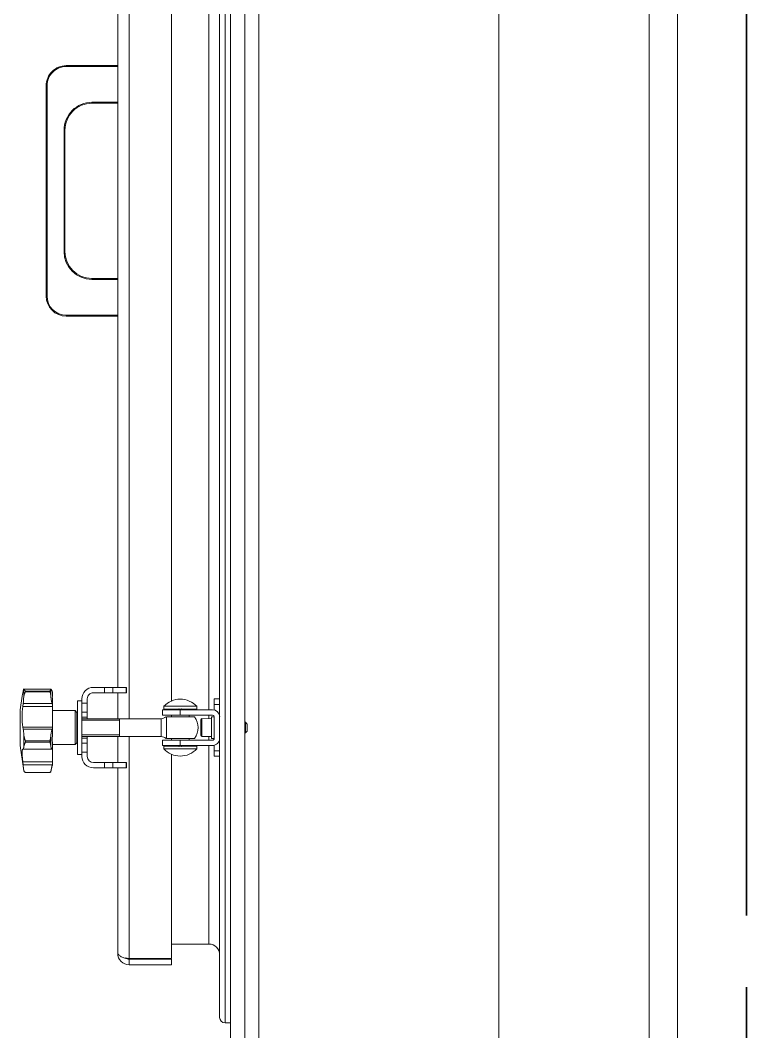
# Model space of a CAD drawing. Header units: millimetres. Extents: x 2179 to 48742, y 3478 to 161002.
# Drawn here: x 32989 to 33395, y 143073 to 143639 of the extents above; entities that cross this region are included whole.
import ezdxf

# ---------------------------------------------------------------- set-up
doc = ezdxf.new("R2010")
doc.units = ezdxf.units.MM
doc.layers.add('0-1', color=7, linetype='Continuous', lineweight=9)
doc.layers.add('2966-1_navrh dispozice stroju-HK_02_dwg-1', color=7, linetype='Continuous', lineweight=9, true_color=0x919191)

# ---------------------------------------------------------------- blocks, each defined once
blk = doc.blocks.new('2966-1_navrh dispozice stroju-HK_02_dwg-876232-1NP _ stroje')
at = {"layer": '0-1'}
for p, q in [((-61861.95, 57049.17), (-62583.61, 57482.96)), ((-62583.47, 57483.2), (-61861.81, 57049.41)), ((-62826.86, 57311.22), (-61143.56, 56299.38)), ((-62757.75, 57247.61), (-61960.68, 56768.48)), ((-62115.3, 56850.92), (-62612.4, 57149.73)), ((-62130.3, 56835.43), (-62619.04, 57129.22)), ((-62639.68, 57114.07), (-62134, 56810.1)), ((-62152.29, 56813.65), (-62627.96, 57099.58)), ((-62097.95, 56865.01), (-62098.47, 56864.14)), ((-62093.86, 56862.55), (-62094.38, 56861.68)), ((-62114.27, 56852.64), (-62123.54, 56837.21)), ((-62111.7, 56851.09), (-62120.97, 56835.66)), ((-62111.01, 56848.35), (-62112.73, 56849.38)), ((-62105.33, 56839.56), (-62112.87, 56844.09)), ((-62099.7, 56843.88), (-62108.97, 56828.45)), ((-62100.73, 56842.16), (-62102.44, 56843.19)), ((-62117.54, 56839.43), (-62118.4, 56839.95)), ((-62097.13, 56842.33), (-62106.4, 56826.91)), ((-62106.4, 56832.74), (-62107.25, 56833.25)), ((-62151.15, 56809.72), (-62153.56, 56805.71)), ((-62137.29, 56804.64), (-62149.72, 56812.11)), ((-62146.8, 56787.02), (-62135.99, 56805.02)), ((-62139.81, 56782.82), (-62128.99, 56800.81)), ((-62116.29, 56792.01), (-62128.72, 56799.48)), ((-62155, 56791.94), (-62157.12, 56793.22)), ((-62153.45, 56794.52), (-62155.58, 56795.79)), ((-62151.95, 56790.12), (-62134.66, 56779.72)), ((-62151.45, 56786.9), (-62151.61, 56786.64)), ((-62115.15, 56788.08), (-62117.57, 56784.07)), ((-62024.91, 56737.08), (-62113.72, 56790.47)), ((-62170.6, 56781.1), (-62178.64, 56767.73)), ((-62170.54, 56780.9), (-62168.06, 56779.41)), ((-62136.7, 56784.44), (-62138.24, 56781.87)), ((-62143.67, 56765.88), (-62137.12, 56776.77)), ((-62137.89, 56778.4), (-62137.74, 56778.65)), ((-62129.49, 56776.61), (-62131.62, 56777.89)), ((-62178.42, 56768.09), (-62174.8, 56765.91)), ((-62177.66, 56767.23), (-62176.91, 56766.55)), ((-62147.82, 56767.25), (-62143.82, 56764.84)), ((-62156.67, 56755.02), (-62150.8, 56751.49)), ((-62131.13, 56756.65), (-62138.12, 56745.02))]:
    blk.add_line(p, q, dxfattribs=at)
at = {"layer": '0-1', "flags": 128}
for points in [[(-62715.18, 57512.54), (-62718.17, 57507.57), (-62722.39, 57500.54), (-62727.65, 57491.8), (-62750.11, 57454.43), (-62759.59, 57438.66), (-62762.58, 57433.69), (-62764.64, 57430.26), (-62757.78, 57426.14), (-62830.94, 57304.43), (-62835.06, 57297.58), (-61151.77, 56285.74), (-61147.64, 56292.59), (-61074.49, 56414.3)], [(-62714.46, 57498.2), (-61031.17, 56486.36), (-61074.49, 56414.3), (-62757.78, 57426.14), (-62714.46, 57498.2), (-62706.26, 57511.84), (-61022.97, 56500)], [(-62764.64, 57430.26), (-62837.79, 57308.55), (-62830.94, 57304.43), (-61147.64, 56292.59), (-61140.79, 56288.47)], [(-61972.05, 56771.81), (-61964.79, 56767.45), (-62756.73, 57243.49), (-62749.47, 57239.13)], [(-61461.79, 56763.78), (-61441.99, 56796.72), (-61827.67, 57028.56)], [(-61827.53, 57028.8), (-61441.85, 56796.96), (-61441.99, 56796.72)], [(-62449.69, 56992.42), (-62464.53, 56967.74), (-62464.96, 56968), (-62450.12, 56992.68)], [(-62432.12, 56981.86), (-62439.55, 56969.51), (-62439.97, 56969.77), (-62432.55, 56982.12)], [(-62347.7, 56931.12), (-62355.12, 56918.77), (-62355.55, 56919.03), (-62348.13, 56931.37)], [(-62330.13, 56920.55), (-62344.97, 56895.87), (-62345.4, 56896.13), (-62330.56, 56920.81)], [(-62093.85, 56861.37), (-62093.65, 56861.71), (-62098.79, 56864.8), (-62099, 56864.46)], [(-62098.79, 56864.8), (-62097.42, 56865.14), (-62093.99, 56863.08), (-62093.65, 56861.71)], [(-62116.33, 56855.04), (-62118.9, 56856.58), (-62117.35, 56859.16)], [(-62114.78, 56857.61), (-62116.33, 56855.04), (-62113.65, 56853.43)], [(-62110.29, 56849.55), (-62113.08, 56844.92), (-62104.5, 56839.77), (-62101.72, 56844.39)], [(-62096.72, 56843.25), (-62094.04, 56841.64), (-62092.5, 56844.22)], [(-62115.99, 56842), (-62124.06, 56828.58), (-62113.78, 56822.4), (-62105.71, 56835.82)], [(-62003.02, 56783.43), (-62013.84, 56765.43), (-62003.02, 56783.43), (-62098.16, 56840.62)], [(-62089.92, 56842.67), (-62091.47, 56840.1), (-62094.04, 56841.64)], [(-62147.59, 56787.49), (-62136.77, 56805.49), (-62124.78, 56825.44), (-62116.21, 56820.29), (-62128.2, 56800.34), (-62136.77, 56805.49), (-62128.2, 56800.34), (-62139.02, 56782.34)], [(-62159.31, 56801.98), (-62156.13, 56807.25), (-62153.72, 56811.27), (-62149.88, 56817.66), (-62149.71, 56817.94), (-62147.14, 56816.39), (-62147.3, 56816.12)], [(-62153.72, 56811.27), (-62151.15, 56809.72), (-62147.3, 56816.12), (-62149.88, 56817.66)], [(-62104.8, 56820.11), (-62006.99, 56761.31), (-62019.15, 56741.07), (-62125.43, 56804.95)], [(-62156.73, 56800.43), (-62153.56, 56805.71), (-62156.13, 56807.25)], [(-62156.16, 56792.65), (-62157.45, 56790.5), (-62131.74, 56775.05), (-62130.45, 56777.19)], [(-62149.23, 56791.98), (-62153.45, 56794.52), (-62155, 56791.94), (-62150.78, 56789.41), (-62149.23, 56791.98), (-62146.83, 56790.53)], [(-62120.14, 56785.62), (-62117.73, 56789.63), (-62115.15, 56788.08), (-62111.31, 56794.48), (-62113.88, 56796.03), (-62117.73, 56789.63)], [(-62113.88, 56796.03), (-62113.72, 56796.3), (-62111.14, 56794.75), (-62111.31, 56794.48)], [(-62159.95, 56775.67), (-62153.41, 56786.56), (-62152.04, 56786.9), (-62137.47, 56778.14), (-62137.12, 56776.77), (-62153.41, 56786.56)], [(-62148.37, 56787.96), (-62146.83, 56790.53), (-62146.05, 56790.07)], [(-62169.32, 56781.1), (-62168.83, 56781.01), (-62167.21, 56780.03)], [(-62137.48, 56784.91), (-62136.7, 56784.44), (-62134.29, 56783)], [(-62127.95, 56779.18), (-62130.07, 56780.46), (-62131.62, 56777.89), (-62135.84, 56780.43), (-62134.29, 56783), (-62130.07, 56780.46)], [(-62120.74, 56778.79), (-62117.57, 56784.07), (-62120.14, 56785.62), (-62123.31, 56780.34)], [(-62161.86, 56776.82), (-62170.39, 56762.63), (-62171.72, 56763.66), (-62163.38, 56777.53), (-62162.62, 56777.28)], [(-62165.42, 56778.96), (-62162.62, 56777.28), (-62161.86, 56776.82), (-62152, 56770.89), (-62151.52, 56770.6), (-62147.71, 56768.31)], [(-62151.52, 56770.6), (-62151.18, 56770.19), (-62159.52, 56756.32), (-62160.53, 56756.7), (-62152, 56770.89)], [(-62139.6, 56744.75), (-62139.37, 56744.62), (-62152.51, 56750.2), (-62169.65, 56760.5), (-62175.58, 56765.3)], [(-62144.82, 56766.58), (-62141.47, 56764.56), (-62141.45, 56764.55), (-62135.36, 56760.89), (-62134.6, 56760.43), (-62133.87, 56760)], [(-62134.6, 56760.43), (-62134.04, 56759.89), (-62142.37, 56746.01), (-62143.89, 56746.69), (-62135.36, 56760.89)], [(-62131.31, 56757.32), (-62131.2, 56757.25), (-62133.65, 56759.79)]]:
    blk.add_lwpolyline(points, dxfattribs=at)
for points in [[(-62360.34, 56892.04), (-62461.13, 56952.63), (-62460.87, 56953.06), (-62360.08, 56892.47)], [(-62434.64, 56948.37), (-62434.38, 56948.8), (-62376.26, 56913.87), (-62376.52, 56913.44)], [(-62111.15, 56850.06), (-62110.33, 56851.43), (-62100.04, 56845.25), (-62100.87, 56843.88)], [(-62128.64, 56829.52), (-62119.14, 56845.32), (-62120.45, 56846.11), (-62129.95, 56830.3)], [(-62126.12, 56827.09), (-62120.97, 56835.66), (-62123.54, 56837.21), (-62128.69, 56828.64)], [(-62101.3, 56834.6), (-62110.8, 56818.79), (-62109.5, 56818.01), (-62100, 56833.81)], [(-62122.69, 56830.86), (-62123.55, 56831.38)], [(-62111.55, 56818.33), (-62114.12, 56819.88), (-62108.97, 56828.45), (-62106.4, 56826.91)], [(-62111.55, 56824.17), (-62112.41, 56824.68)], [(-62176.67, 56768.2), (-62169.69, 56779.82), (-62170.1, 56780.07), (-62177.09, 56768.44)], [(-61959.13, 56771.05), (-61960.68, 56768.48)], [(-62152.6, 56753.72), (-62145.61, 56765.35), (-62146.27, 56765.75), (-62153.26, 56754.12)], [(-62149.91, 56750.55), (-62141.47, 56764.56), (-62141.45, 56764.55), (-62149.98, 56750.36)], [(-62016.15, 56739.26), (-62003.99, 56759.51), (-62006.56, 56761.05), (-62018.73, 56740.81)]]:
    blk.add_lwpolyline(points, close=True, dxfattribs=at)
at = {"layer": '0-1'}
for centre, radius, start, end in [((-62455.36, 56962.23), 11.2, 148.9896, 238.9896), ((-62455.36, 56962.23), 10.7, 148.9896, 238.9896), ((-62426.61, 56961.74), 15.59, 148.9896, 238.9896), ((-62426.61, 56961.74), 15.09, 148.9896, 238.9896), ((-62368.49, 56926.8), 15.59, 238.9896, 328.9896), ((-62368.49, 56926.8), 15.09, 238.9896, 328.9896), ((-62354.57, 56901.64), 11.2, 238.9896, 328.9896), ((-62354.57, 56901.64), 10.7, 238.9896, 328.9896), ((-62110.84, 56850.58), 4, 58.9896, 148.9896), ((-62110.84, 56850.58), 1, 58.9896, 148.9896), ((-62117.72, 56833.71), 12.69, 102.3976, 195.5817), ((-62119.35, 56844.97), 0.406, 328.9896, 58.9896), ((-62112.56, 56844.61), 0.6, 148.9896, 238.9896), ((-62100.56, 56844.39), 1, 328.9896, 58.9896), ((-62100.56, 56844.39), 4, 328.9896, 58.9896), ((-62114.97, 56832.06), 10, 22.1197, 95.8595), ((-62105.02, 56840.08), 0.6, 238.9896, 328.9896), ((-62101.51, 56834.25), 0.406, 58.9896, 148.9896), ((-62112.22, 56830.4), 12.69, 328.9896, 15.5817), ((-62128.43, 56829.86), 0.406, 238.9896, 328.9896), ((-62128.21, 56827.5), 4, 328.9896, 10.3836), ((-62112.78, 56818.23), 4, 107.5556, 148.9896), ((-62112.22, 56830.4), 12.69, 282.3976, 328.9896), ((-62110.59, 56819.14), 0.406, 148.9896, 238.9896), ((-62153.84, 56798.69), 6.38, 148.9896, 238.9896), ((-62153.84, 56798.69), 3.38, 148.9896, 238.9896), ((-61997.88, 56780.34), 6, 58.9896, 148.9896), ((-61997.88, 56780.34), 6, 58.9896, 148.9896), ((-62150.71, 56815.75), 40.27, 244.4697, 251.6537), ((-62162.41, 56786), 7.65, 231.1614, 246.8179), ((-62126.2, 56782.08), 6.38, 238.9896, 328.9896), ((-62126.2, 56782.08), 3.38, 238.9896, 328.9896), ((-62137.73, 56782.13), 17.98, 221.5981, 235.8772), ((-62219.65, 56719.06), 63.89, 46.2915, 48.0131), ((-62217.3, 56704.73), 74.49, 52.2796, 55.2115), ((-62135.43, 56785.48), 21.11, 234.4077, 243.5716), ((-61963.25, 56770.02), 3, 238.9896, 328.9896), ((-61963.25, 56770.02), 3, 238.9896, 328.9896), ((-62144.67, 56794.25), 40.76, 230.8798, 247.0994), ((-62036.66, 56860.61), 140.1, 225.9696, 227.5027), ((-62169.23, 56731.38), 26.76, 62.0118, 68.7276), ((-62131.56, 56756.91), 0.5, 328.9896, 43.9896), ((-62243.02, 56520.89), 246.6, 65.2036, 65.9112), ((-62138.98, 56745.54), 1, 246.9896, 328.9896), ((-62021.62, 56742.55), 6.38, 238.9896, 328.9896), ((-62021.62, 56742.55), 3.38, 290.2645, 328.9896)]:
    blk.add_arc(centre, radius, start, end, dxfattribs=at)
for points, knots in [([(-62123.64, 56838.16), (-62123.63, 56838.15), (-62123.62, 56838.14), (-62123.6, 56838.12), (-62123.59, 56838.1), (-62123.59, 56838.08), (-62123.58, 56838.06), (-62123.58, 56838.03), (-62123.58, 56838), (-62123.58, 56837.97), (-62123.59, 56837.94), (-62123.59, 56837.91), (-62123.6, 56837.87), (-62123.61, 56837.83), (-62123.62, 56837.79), (-62123.64, 56837.75), (-62123.65, 56837.71), (-62123.67, 56837.67), (-62123.69, 56837.62), (-62123.71, 56837.58), (-62123.73, 56837.53), (-62123.76, 56837.49), (-62123.78, 56837.44), (-62123.81, 56837.4), (-62123.83, 56837.35), (-62123.86, 56837.31), (-62123.89, 56837.27), (-62123.92, 56837.22), (-62123.95, 56837.18), (-62123.98, 56837.14), (-62124.01, 56837.11), (-62124.04, 56837.07), (-62124.07, 56837.04), (-62124.1, 56837), (-62124.13, 56836.98), (-62124.16, 56836.95), (-62124.18, 56836.93), (-62124.21, 56836.9), (-62124.24, 56836.89), (-62124.26, 56836.87), (-62124.29, 56836.86), (-62124.31, 56836.85), (-62124.33, 56836.84), (-62124.35, 56836.83), (-62124.37, 56836.83), (-62124.4, 56836.84), (-62124.42, 56836.84), (-62124.43, 56836.85)], [0, 0, 0, 0, 0.020291, 0.030988, 0.042514, 0.05515, 0.069006, 0.084109, 0.100479, 0.118151, 0.137149, 0.157491, 0.179177, 0.202178, 0.226431, 0.25185, 0.278343, 0.305812, 0.334157, 0.36326, 0.392992, 0.423215, 0.453789, 0.484573, 0.515427, 0.546211, 0.576785, 0.607007, 0.63674, 0.665843, 0.694187, 0.721657, 0.74815, 0.773569, 0.797822, 0.820822, 0.842508, 0.86285, 0.881848, 0.899519, 0.91589, 0.930993, 0.944849, 0.957486, 0.969012, 0.97971, 1, 1, 1, 1]), ([(-62106.31, 56825.96), (-62106.32, 56825.96), (-62106.33, 56825.97), (-62106.34, 56825.99), (-62106.35, 56826.01), (-62106.36, 56826.03), (-62106.36, 56826.06), (-62106.36, 56826.08), (-62106.36, 56826.11), (-62106.36, 56826.14), (-62106.36, 56826.17), (-62106.35, 56826.21), (-62106.34, 56826.24), (-62106.33, 56826.28), (-62106.32, 56826.32), (-62106.31, 56826.36), (-62106.29, 56826.4), (-62106.27, 56826.45), (-62106.26, 56826.49), (-62106.24, 56826.53), (-62106.21, 56826.58), (-62106.19, 56826.63), (-62106.16, 56826.67), (-62106.14, 56826.72), (-62106.11, 56826.76), (-62106.08, 56826.81), (-62106.06, 56826.85), (-62106.03, 56826.89), (-62106, 56826.93), (-62105.97, 56826.97), (-62105.94, 56827.01), (-62105.91, 56827.04), (-62105.88, 56827.08), (-62105.85, 56827.11), (-62105.82, 56827.14), (-62105.79, 56827.16), (-62105.76, 56827.19), (-62105.73, 56827.21), (-62105.71, 56827.23), (-62105.68, 56827.24), (-62105.66, 56827.26), (-62105.63, 56827.27), (-62105.61, 56827.28), (-62105.59, 56827.28), (-62105.57, 56827.28), (-62105.55, 56827.28), (-62105.53, 56827.27), (-62105.52, 56827.27)], [0, 0, 0, 0, 0.020291, 0.030988, 0.042514, 0.05515, 0.069006, 0.084109, 0.100479, 0.118151, 0.137149, 0.157491, 0.179177, 0.202178, 0.226431, 0.25185, 0.278343, 0.305812, 0.334157, 0.36326, 0.392992, 0.423215, 0.453789, 0.484573, 0.515427, 0.546211, 0.576785, 0.607007, 0.63674, 0.665843, 0.694187, 0.721657, 0.74815, 0.773569, 0.797822, 0.820822, 0.842508, 0.86285, 0.881848, 0.899519, 0.91589, 0.930993, 0.944849, 0.957486, 0.969012, 0.97971, 1, 1, 1, 1]), ([(-62169.32, 56781.1), (-62169.36, 56781.1), (-62169.41, 56781.11), (-62169.48, 56781.12), (-62169.53, 56781.13), (-62169.58, 56781.14), (-62169.62, 56781.15), (-62169.67, 56781.15), (-62169.72, 56781.16), (-62169.76, 56781.16), (-62169.81, 56781.17), (-62169.85, 56781.17), (-62169.89, 56781.18), (-62169.93, 56781.18), (-62169.97, 56781.19), (-62170.01, 56781.19), (-62170.04, 56781.19), (-62170.08, 56781.19), (-62170.12, 56781.2), (-62170.15, 56781.2), (-62170.18, 56781.2), (-62170.21, 56781.2), (-62170.25, 56781.2), (-62170.27, 56781.2), (-62170.3, 56781.2), (-62170.33, 56781.2), (-62170.36, 56781.2), (-62170.38, 56781.19), (-62170.4, 56781.19), (-62170.43, 56781.19), (-62170.45, 56781.18), (-62170.47, 56781.18), (-62170.49, 56781.17), (-62170.5, 56781.17), (-62170.52, 56781.16), (-62170.53, 56781.16), (-62170.55, 56781.15), (-62170.56, 56781.14), (-62170.57, 56781.14), (-62170.58, 56781.13), (-62170.59, 56781.12), (-62170.6, 56781.11), (-62170.6, 56781.1), (-62170.61, 56781.09), (-62170.61, 56781.08), (-62170.61, 56781.07), (-62170.61, 56781.06), (-62170.61, 56781.05), (-62170.61, 56781.03), (-62170.61, 56781.02), (-62170.6, 56781.01), (-62170.6, 56780.99), (-62170.59, 56780.98), (-62170.58, 56780.96), (-62170.58, 56780.95), (-62170.56, 56780.93), (-62170.55, 56780.91), (-62170.54, 56780.9)], [0, 0, 0, 0, 0.06963, 0.103443, 0.136508, 0.168825, 0.200399, 0.231231, 0.261324, 0.29068, 0.319302, 0.347194, 0.374357, 0.400796, 0.426512, 0.451507, 0.475779, 0.499326, 0.522148, 0.544244, 0.565615, 0.58626, 0.606173, 0.625344, 0.643764, 0.661424, 0.678319, 0.694443, 0.709794, 0.724383, 0.738228, 0.75135, 0.763766, 0.775493, 0.786555, 0.796978, 0.806795, 0.816047, 0.824783, 0.83306, 0.840948, 0.848529, 0.855893, 0.863137, 0.87036, 0.877664, 0.88515, 0.892915, 0.901046, 0.909621, 0.918704, 0.928352, 0.938612, 0.949522, 0.961117, 0.973422, 1, 1, 1, 1]), ([(-62170.54, 56780.9), (-62170.53, 56780.89), (-62170.51, 56780.87), (-62170.49, 56780.84), (-62170.48, 56780.82), (-62170.46, 56780.79), (-62170.45, 56780.76), (-62170.43, 56780.74), (-62170.41, 56780.71), (-62170.39, 56780.67), (-62170.37, 56780.64), (-62170.35, 56780.61), (-62170.33, 56780.57), (-62170.31, 56780.54), (-62170.29, 56780.5), (-62170.26, 56780.46), (-62170.24, 56780.42), (-62170.22, 56780.38), (-62170.19, 56780.33), (-62170.17, 56780.29), (-62170.14, 56780.24), (-62170.11, 56780.17), (-62170.08, 56780.12), (-62170.1, 56780.07)], [0, 0, 0, 0, 0.051485, 0.079634, 0.109567, 0.141259, 0.174681, 0.209802, 0.246586, 0.284999, 0.325003, 0.366561, 0.409632, 0.454186, 0.500208, 0.547693, 0.596639, 0.647044, 0.69894, 0.752423, 0.807702, 0.865853, 1, 1, 1, 1]), ([(-62169.69, 56779.82), (-62169.67, 56779.85), (-62169.63, 56779.85), (-62169.58, 56779.85), (-62169.54, 56779.85), (-62169.51, 56779.85), (-62169.48, 56779.85), (-62169.44, 56779.84), (-62169.41, 56779.84), (-62169.37, 56779.83), (-62169.34, 56779.83), (-62169.3, 56779.82), (-62169.27, 56779.81), (-62169.23, 56779.81), (-62169.2, 56779.8), (-62169.16, 56779.79), (-62169.13, 56779.78), (-62169.09, 56779.77), (-62169.06, 56779.77), (-62169.02, 56779.76), (-62168.99, 56779.75), (-62168.95, 56779.74), (-62168.92, 56779.73), (-62168.88, 56779.72), (-62168.84, 56779.71), (-62168.81, 56779.7), (-62168.77, 56779.69), (-62168.74, 56779.68), (-62168.7, 56779.66), (-62168.66, 56779.65), (-62168.63, 56779.64), (-62168.59, 56779.63), (-62168.55, 56779.61), (-62168.51, 56779.6), (-62168.48, 56779.59), (-62168.44, 56779.57), (-62168.4, 56779.56), (-62168.37, 56779.54), (-62168.33, 56779.53), (-62168.29, 56779.51), (-62168.25, 56779.5), (-62168.22, 56779.48), (-62168.18, 56779.47), (-62168.13, 56779.44), (-62168.09, 56779.42), (-62168.06, 56779.41)], [0, 0, 0, 0, 0.045999, 0.066756, 0.08712, 0.107383, 0.127634, 0.147923, 0.168283, 0.188732, 0.209285, 0.22995, 0.25073, 0.271624, 0.292628, 0.313741, 0.334963, 0.356294, 0.377733, 0.399279, 0.420933, 0.442692, 0.464557, 0.486528, 0.508609, 0.530801, 0.553106, 0.575525, 0.598058, 0.620706, 0.643471, 0.666355, 0.689357, 0.71248, 0.735726, 0.759096, 0.782591, 0.806214, 0.829967, 0.853851, 0.877869, 0.902024, 0.926316, 0.95075, 1, 1, 1, 1]), ([(-62178.42, 56768.09), (-62178.42, 56768.09), (-62178.43, 56768.08), (-62178.43, 56768.08), (-62178.43, 56768.07), (-62178.43, 56768.06), (-62178.43, 56768.06), (-62178.43, 56768.05), (-62178.42, 56768.04), (-62178.42, 56768.03), (-62178.42, 56768.02), (-62178.41, 56768.01), (-62178.41, 56768), (-62178.4, 56767.99), (-62178.39, 56767.98), (-62178.39, 56767.97), (-62178.38, 56767.96), (-62178.37, 56767.94), (-62178.36, 56767.93), (-62178.34, 56767.91), (-62178.33, 56767.9), (-62178.32, 56767.88), (-62178.31, 56767.87), (-62178.29, 56767.85), (-62178.28, 56767.83), (-62178.26, 56767.82), (-62178.24, 56767.8), (-62178.23, 56767.78), (-62178.21, 56767.76), (-62178.19, 56767.74), (-62178.17, 56767.72), (-62178.15, 56767.7), (-62178.13, 56767.67), (-62178.11, 56767.65), (-62178.08, 56767.63), (-62178.06, 56767.61), (-62178.04, 56767.58), (-62178.01, 56767.56), (-62177.99, 56767.53), (-62177.96, 56767.51), (-62177.93, 56767.48), (-62177.91, 56767.46), (-62177.88, 56767.43), (-62177.85, 56767.4), (-62177.82, 56767.37), (-62177.79, 56767.34), (-62177.76, 56767.31), (-62177.71, 56767.28), (-62177.68, 56767.25), (-62177.66, 56767.23)], [0, 0, 0, 0, 0.008682, 0.01327, 0.018198, 0.023577, 0.029497, 0.036022, 0.043203, 0.051078, 0.059676, 0.069018, 0.079125, 0.090015, 0.101702, 0.114191, 0.127483, 0.141574, 0.156461, 0.172141, 0.188607, 0.205855, 0.22388, 0.242674, 0.262232, 0.282551, 0.303634, 0.325481, 0.348095, 0.371477, 0.395628, 0.420548, 0.44624, 0.472703, 0.499938, 0.527946, 0.556727, 0.586295, 0.616661, 0.647829, 0.67979, 0.712524, 0.746016, 0.780247, 0.815201, 0.850861, 0.887209, 0.924227, 1, 1, 1, 1]), ([(-62177.09, 56768.44), (-62177.12, 56768.4), (-62177.19, 56768.38), (-62177.28, 56768.36), (-62177.35, 56768.35), (-62177.4, 56768.34), (-62177.46, 56768.33), (-62177.52, 56768.32), (-62177.57, 56768.31), (-62177.63, 56768.31), (-62177.68, 56768.3), (-62177.73, 56768.29), (-62177.78, 56768.28), (-62177.82, 56768.27), (-62177.87, 56768.27), (-62177.91, 56768.26), (-62177.96, 56768.25), (-62178, 56768.24), (-62178.04, 56768.23), (-62178.07, 56768.22), (-62178.11, 56768.21), (-62178.14, 56768.2), (-62178.18, 56768.19), (-62178.21, 56768.18), (-62178.24, 56768.18), (-62178.26, 56768.17), (-62178.29, 56768.16), (-62178.31, 56768.15), (-62178.33, 56768.14), (-62178.35, 56768.13), (-62178.37, 56768.12), (-62178.38, 56768.12), (-62178.4, 56768.11), (-62178.41, 56768.1), (-62178.42, 56768.1), (-62178.42, 56768.09)], [0, 0, 0, 0, 0.110856, 0.157797, 0.202373, 0.245393, 0.287115, 0.327647, 0.36707, 0.405453, 0.44284, 0.47924, 0.514632, 0.548995, 0.582307, 0.614546, 0.645691, 0.675719, 0.704608, 0.732332, 0.75887, 0.784204, 0.808317, 0.831191, 0.85281, 0.873156, 0.892213, 0.909963, 0.926372, 0.941394, 0.954972, 0.967053, 0.977582, 0.986513, 1, 1, 1, 1]), ([(-62174.8, 56765.91), (-62174.84, 56765.94), (-62174.92, 56766), (-62175.01, 56766.07), (-62175.08, 56766.12), (-62175.15, 56766.18), (-62175.21, 56766.23), (-62175.28, 56766.29), (-62175.34, 56766.35), (-62175.41, 56766.41), (-62175.47, 56766.46), (-62175.53, 56766.52), (-62175.59, 56766.58), (-62175.64, 56766.64), (-62175.7, 56766.7), (-62175.76, 56766.76), (-62175.81, 56766.82), (-62175.86, 56766.88), (-62175.92, 56766.94), (-62175.97, 56767), (-62176.02, 56767.06), (-62176.07, 56767.13), (-62176.12, 56767.19), (-62176.16, 56767.25), (-62176.21, 56767.31), (-62176.25, 56767.37), (-62176.3, 56767.43), (-62176.34, 56767.49), (-62176.38, 56767.55), (-62176.42, 56767.61), (-62176.46, 56767.67), (-62176.5, 56767.73), (-62176.54, 56767.79), (-62176.57, 56767.86), (-62176.61, 56767.92), (-62176.64, 56767.98), (-62176.68, 56768.07), (-62176.7, 56768.14), (-62176.67, 56768.2)], [0, 0, 0, 0, 0.059423, 0.088832, 0.118023, 0.147002, 0.175777, 0.204351, 0.232731, 0.26092, 0.288923, 0.316741, 0.344377, 0.371833, 0.39911, 0.426209, 0.45313, 0.479872, 0.506434, 0.532809, 0.558982, 0.584941, 0.610678, 0.636192, 0.661483, 0.686549, 0.71139, 0.736004, 0.760392, 0.784552, 0.808486, 0.832204, 0.855723, 0.879066, 0.902281, 0.92547, 0.948953, 1, 1, 1, 1]), ([(-62147.82, 56767.25), (-62147.79, 56767.22), (-62147.74, 56767.18), (-62147.67, 56767.13), (-62147.62, 56767.09), (-62147.57, 56767.05), (-62147.52, 56767.01), (-62147.47, 56766.97), (-62147.42, 56766.93), (-62147.37, 56766.89), (-62147.32, 56766.85), (-62147.27, 56766.81), (-62147.22, 56766.76), (-62147.17, 56766.72), (-62147.12, 56766.68), (-62147.08, 56766.64), (-62147.03, 56766.59), (-62146.98, 56766.55), (-62146.93, 56766.5), (-62146.89, 56766.46), (-62146.84, 56766.42), (-62146.79, 56766.37), (-62146.75, 56766.33), (-62146.7, 56766.28), (-62146.66, 56766.24), (-62146.61, 56766.19), (-62146.57, 56766.15), (-62146.52, 56766.1), (-62146.48, 56766.05), (-62146.44, 56766.01), (-62146.4, 56765.96), (-62146.35, 56765.91), (-62146.3, 56765.84), (-62146.25, 56765.8), (-62146.27, 56765.75)], [0, 0, 0, 0, 0.059122, 0.088674, 0.118222, 0.147768, 0.177312, 0.206855, 0.2364, 0.265945, 0.295492, 0.32504, 0.354591, 0.384143, 0.413696, 0.443251, 0.472805, 0.502356, 0.531893, 0.561407, 0.590893, 0.620347, 0.649768, 0.679153, 0.708501, 0.737809, 0.767076, 0.796297, 0.825469, 0.854592, 0.883669, 0.912727, 0.942652, 1, 1, 1, 1]), ([(-62145.61, 56765.35), (-62145.57, 56765.37), (-62145.52, 56765.37), (-62145.45, 56765.36), (-62145.4, 56765.35), (-62145.35, 56765.34), (-62145.3, 56765.33), (-62145.25, 56765.32), (-62145.2, 56765.3), (-62145.15, 56765.29), (-62145.1, 56765.28), (-62145.05, 56765.26), (-62145, 56765.25), (-62144.95, 56765.24), (-62144.9, 56765.22), (-62144.86, 56765.21), (-62144.81, 56765.19), (-62144.76, 56765.18), (-62144.72, 56765.17), (-62144.67, 56765.15), (-62144.62, 56765.14), (-62144.58, 56765.12), (-62144.53, 56765.11), (-62144.49, 56765.09), (-62144.44, 56765.08), (-62144.4, 56765.06), (-62144.35, 56765.05), (-62144.31, 56765.03), (-62144.27, 56765.02), (-62144.22, 56765), (-62144.18, 56764.99), (-62144.14, 56764.97), (-62144.1, 56764.96), (-62144.06, 56764.94), (-62144.01, 56764.92), (-62143.97, 56764.91), (-62143.93, 56764.89), (-62143.88, 56764.87), (-62143.84, 56764.85), (-62143.82, 56764.84)], [0, 0, 0, 0, 0.056555, 0.084628, 0.112524, 0.140276, 0.167889, 0.195374, 0.222742, 0.249998, 0.277138, 0.304155, 0.331037, 0.357781, 0.384384, 0.410841, 0.43715, 0.463308, 0.489311, 0.515157, 0.540846, 0.566381, 0.591766, 0.617, 0.642081, 0.667011, 0.691787, 0.716409, 0.740878, 0.765192, 0.789353, 0.813359, 0.837213, 0.860913, 0.88446, 0.907857, 0.931102, 0.954199, 1, 1, 1, 1]), ([(-62143.82, 56764.84), (-62143.72, 56764.79), (-62143.57, 56764.72), (-62143.37, 56764.64), (-62143.23, 56764.58), (-62143.09, 56764.53), (-62142.96, 56764.48), (-62142.84, 56764.44), (-62142.72, 56764.4), (-62142.6, 56764.37), (-62142.49, 56764.34), (-62142.38, 56764.31), (-62142.28, 56764.3), (-62142.19, 56764.28), (-62142.1, 56764.27), (-62142.02, 56764.27), (-62141.94, 56764.27), (-62141.87, 56764.27), (-62141.81, 56764.29), (-62141.75, 56764.3), (-62141.7, 56764.32), (-62141.64, 56764.36), (-62141.6, 56764.39), (-62141.58, 56764.42)], [0, 0, 0, 0, 0.139258, 0.205377, 0.268907, 0.32989, 0.388359, 0.444337, 0.497829, 0.548778, 0.597064, 0.642537, 0.68515, 0.724946, 0.762039, 0.796534, 0.828558, 0.858262, 0.885815, 0.911398, 0.935234, 0.957647, 1, 1, 1, 1]), ([(-62133.63, 56759.77), (-62133.65, 56759.79), (-62133.74, 56759.87), (-62133.82, 56759.94), (-62133.87, 56760)], [0, 0, 0, 0, 0.292211, 1, 1, 1, 1]), ([(-62153.26, 56754.12), (-62153.3, 56754.08), (-62153.37, 56754.08), (-62153.47, 56754.08), (-62153.54, 56754.09), (-62153.61, 56754.1), (-62153.69, 56754.11), (-62153.76, 56754.12), (-62153.83, 56754.14), (-62153.9, 56754.15), (-62153.97, 56754.16), (-62154.05, 56754.18), (-62154.12, 56754.19), (-62154.19, 56754.21), (-62154.26, 56754.22), (-62154.33, 56754.24), (-62154.4, 56754.25), (-62154.48, 56754.27), (-62154.55, 56754.29), (-62154.62, 56754.31), (-62154.69, 56754.32), (-62154.76, 56754.34), (-62154.83, 56754.36), (-62154.91, 56754.38), (-62154.98, 56754.4), (-62155.05, 56754.42), (-62155.12, 56754.44), (-62155.19, 56754.46), (-62155.26, 56754.48), (-62155.33, 56754.5), (-62155.4, 56754.52), (-62155.47, 56754.54), (-62155.54, 56754.56), (-62155.61, 56754.58), (-62155.68, 56754.61), (-62155.75, 56754.63), (-62155.81, 56754.65), (-62155.88, 56754.68), (-62155.95, 56754.7), (-62156.02, 56754.73), (-62156.08, 56754.75), (-62156.15, 56754.78), (-62156.22, 56754.81), (-62156.28, 56754.83), (-62156.35, 56754.86), (-62156.41, 56754.89), (-62156.48, 56754.92), (-62156.56, 56754.96), (-62156.63, 56754.99), (-62156.67, 56755.02)], [0, 0, 0, 0, 0.04065, 0.061045, 0.081424, 0.101836, 0.122283, 0.142752, 0.163236, 0.183734, 0.204249, 0.224782, 0.245338, 0.265922, 0.286538, 0.307188, 0.327864, 0.348561, 0.369274, 0.389997, 0.410724, 0.431449, 0.452167, 0.472872, 0.493557, 0.514214, 0.534838, 0.555423, 0.57597, 0.596479, 0.61695, 0.637384, 0.657781, 0.678142, 0.698468, 0.71876, 0.739018, 0.759244, 0.779439, 0.799603, 0.819738, 0.839846, 0.859927, 0.879986, 0.900023, 0.920042, 0.940045, 0.960037, 1, 1, 1, 1]), ([(-62150.8, 56751.49), (-62150.84, 56751.52), (-62150.9, 56751.57), (-62150.98, 56751.63), (-62151.04, 56751.69), (-62151.09, 56751.74), (-62151.15, 56751.8), (-62151.21, 56751.86), (-62151.27, 56751.92), (-62151.33, 56751.99), (-62151.39, 56752.05), (-62151.45, 56752.12), (-62151.51, 56752.19), (-62151.57, 56752.27), (-62151.63, 56752.34), (-62151.7, 56752.41), (-62151.76, 56752.49), (-62151.82, 56752.57), (-62151.89, 56752.65), (-62151.95, 56752.73), (-62152.01, 56752.81), (-62152.08, 56752.89), (-62152.14, 56752.98), (-62152.21, 56753.06), (-62152.27, 56753.15), (-62152.34, 56753.24), (-62152.4, 56753.32), (-62152.47, 56753.42), (-62152.55, 56753.54), (-62152.61, 56753.64), (-62152.6, 56753.72)], [0, 0, 0, 0, 0.051783, 0.078489, 0.105812, 0.133754, 0.162314, 0.191489, 0.221272, 0.251655, 0.282629, 0.314181, 0.3463, 0.37897, 0.412179, 0.445902, 0.480111, 0.514777, 0.549879, 0.585402, 0.621333, 0.657658, 0.694363, 0.73143, 0.768844, 0.806595, 0.844681, 0.883104, 0.921894, 1, 1, 1, 1]), ([(-62131.31, 56757.32), (-62131.25, 56757.27), (-62131.18, 56757.18), (-62131.12, 56757.05), (-62131.09, 56756.96), (-62131.07, 56756.82), (-62131.09, 56756.72), (-62131.13, 56756.65)], [0, 0, 0, 0, 0.305461, 0.443004, 0.571917, 0.696006, 1, 1, 1, 1]), ([(-62149.91, 56750.55), (-62149.91, 56750.56), (-62149.91, 56750.58), (-62149.91, 56750.6), (-62149.92, 56750.62), (-62149.92, 56750.65), (-62149.93, 56750.67), (-62149.95, 56750.7), (-62149.96, 56750.72), (-62149.98, 56750.75), (-62150.01, 56750.78), (-62150.03, 56750.81), (-62150.06, 56750.84), (-62150.09, 56750.88), (-62150.12, 56750.91), (-62150.16, 56750.95), (-62150.2, 56750.99), (-62150.24, 56751.03), (-62150.28, 56751.07), (-62150.33, 56751.11), (-62150.38, 56751.15), (-62150.43, 56751.2), (-62150.49, 56751.24), (-62150.55, 56751.29), (-62150.61, 56751.34), (-62150.69, 56751.4), (-62150.76, 56751.45), (-62150.8, 56751.49)], [0, 0, 0, 0, 0.027046, 0.041976, 0.058294, 0.076222, 0.095932, 0.117551, 0.141173, 0.166873, 0.194705, 0.224713, 0.256932, 0.291388, 0.328091, 0.36703, 0.40818, 0.451506, 0.496974, 0.544546, 0.594193, 0.64591, 0.699713, 0.75563, 0.813675, 0.873863, 1, 1, 1, 1]), ([(-62143.89, 56746.69), (-62143.95, 56746.73), (-62144.06, 56746.77), (-62144.19, 56746.83), (-62144.29, 56746.88), (-62144.39, 56746.93), (-62144.49, 56746.97), (-62144.59, 56747.02), (-62144.69, 56747.06), (-62144.79, 56747.11), (-62144.89, 56747.15), (-62144.98, 56747.2), (-62145.08, 56747.24), (-62145.18, 56747.29), (-62145.27, 56747.33), (-62145.37, 56747.38), (-62145.46, 56747.42), (-62145.55, 56747.47), (-62145.64, 56747.51), (-62145.74, 56747.55), (-62145.83, 56747.6), (-62145.92, 56747.64), (-62146.01, 56747.68), (-62146.1, 56747.73), (-62146.18, 56747.77), (-62146.27, 56747.81), (-62146.36, 56747.86), (-62146.45, 56747.9), (-62146.53, 56747.94), (-62146.62, 56747.98), (-62146.7, 56748.03), (-62146.78, 56748.07), (-62146.87, 56748.11), (-62146.95, 56748.15), (-62147.03, 56748.19), (-62147.11, 56748.24), (-62147.19, 56748.28), (-62147.26, 56748.32), (-62147.34, 56748.36), (-62147.42, 56748.4), (-62147.49, 56748.44), (-62147.57, 56748.48), (-62147.64, 56748.52), (-62147.71, 56748.55), (-62147.78, 56748.59), (-62147.85, 56748.63), (-62147.92, 56748.67), (-62147.99, 56748.71), (-62148.05, 56748.75), (-62148.12, 56748.78), (-62148.18, 56748.82), (-62148.25, 56748.86), (-62148.31, 56748.89), (-62148.37, 56748.93), (-62148.43, 56748.97), (-62148.49, 56749), (-62148.55, 56749.04), (-62148.61, 56749.07), (-62148.66, 56749.11), (-62148.72, 56749.14), (-62148.77, 56749.18), (-62148.83, 56749.21), (-62148.88, 56749.25), (-62148.93, 56749.28), (-62148.98, 56749.31), (-62149.03, 56749.35), (-62149.08, 56749.38), (-62149.12, 56749.41), (-62149.17, 56749.44), (-62149.21, 56749.47), (-62149.25, 56749.51), (-62149.29, 56749.54), (-62149.33, 56749.57), (-62149.37, 56749.6), (-62149.41, 56749.62), (-62149.45, 56749.65), (-62149.48, 56749.68), (-62149.52, 56749.71), (-62149.55, 56749.74), (-62149.58, 56749.76), (-62149.61, 56749.79), (-62149.64, 56749.82), (-62149.67, 56749.84), (-62149.7, 56749.87), (-62149.72, 56749.9), (-62149.75, 56749.92), (-62149.77, 56749.94), (-62149.79, 56749.97), (-62149.81, 56749.99), (-62149.83, 56750.01), (-62149.85, 56750.04), (-62149.87, 56750.06), (-62149.89, 56750.08), (-62149.9, 56750.1), (-62149.92, 56750.12), (-62149.93, 56750.14), (-62149.94, 56750.16), (-62149.95, 56750.18), (-62149.96, 56750.2), (-62149.96, 56750.22), (-62149.97, 56750.23), (-62149.98, 56750.25), (-62149.98, 56750.27), (-62149.98, 56750.28), (-62149.98, 56750.3), (-62149.98, 56750.31), (-62149.98, 56750.33), (-62149.98, 56750.35), (-62149.98, 56750.36)], [0, 0, 0, 0, 0.031214, 0.046703, 0.062101, 0.077411, 0.092631, 0.107762, 0.122803, 0.137755, 0.152618, 0.167392, 0.182076, 0.196672, 0.211178, 0.225595, 0.239923, 0.254161, 0.268311, 0.282372, 0.296343, 0.310226, 0.32402, 0.337725, 0.351341, 0.364868, 0.378307, 0.391657, 0.404917, 0.418081, 0.431141, 0.444084, 0.4569, 0.469579, 0.482115, 0.494506, 0.506757, 0.518868, 0.530841, 0.542676, 0.554372, 0.565932, 0.577354, 0.58864, 0.599789, 0.610802, 0.621677, 0.632416, 0.643018, 0.653484, 0.663812, 0.674004, 0.684059, 0.693977, 0.703758, 0.713403, 0.722909, 0.732275, 0.741496, 0.750569, 0.759491, 0.768258, 0.776868, 0.785315, 0.793599, 0.801714, 0.809657, 0.817426, 0.825023, 0.832449, 0.83971, 0.846805, 0.853735, 0.860501, 0.867103, 0.873541, 0.879817, 0.885931, 0.891884, 0.897676, 0.903308, 0.90878, 0.914096, 0.919253, 0.924254, 0.929096, 0.93378, 0.938305, 0.942672, 0.946879, 0.950926, 0.954816, 0.958547, 0.96212, 0.965538, 0.968802, 0.971918, 0.974888, 0.977719, 0.980415, 0.982983, 0.985429, 0.987762, 0.98999, 0.992125, 0.994178, 0.996164, 1, 1, 1, 1]), ([(-62138.12, 56745.02), (-62138.19, 56744.91), (-62138.34, 56744.77), (-62138.57, 56744.67), (-62138.75, 56744.62), (-62138.95, 56744.6), (-62139.24, 56744.62), (-62139.46, 56744.69), (-62139.6, 56744.75)], [0, 0, 0, 0, 0.247181, 0.353859, 0.465315, 0.58414, 0.712229, 1, 1, 1, 1]), ([(-62024.91, 56737.08), (-62024.57, 56737.11), (-62023.93, 56737.02), (-62023.02, 56737.33), (-62022.18, 56737.77), (-62021.33, 56738.41), (-62020.24, 56739.47), (-62019.55, 56740.4), (-62019.15, 56741.07)], [0, 0, 0, 0, 0.140711, 0.253717, 0.384044, 0.529309, 0.684311, 1, 1, 1, 1])]:
    blk.add_open_spline(points, degree=3, knots=knots, dxfattribs=at)

msp = doc.modelspace()

# ---------------------------------------------------------------- block references
at = {"layer": '2966-1_navrh dispozice stroju-HK_02_dwg-1', "rotation": 301.0103595051887}
msp.add_blockref('2966-1_navrh dispozice stroju-HK_02_dwg-876232-1NP _ stroje', (16370.46, 60726.75), dxfattribs=at)

doc.saveas('drawing.dxf')
